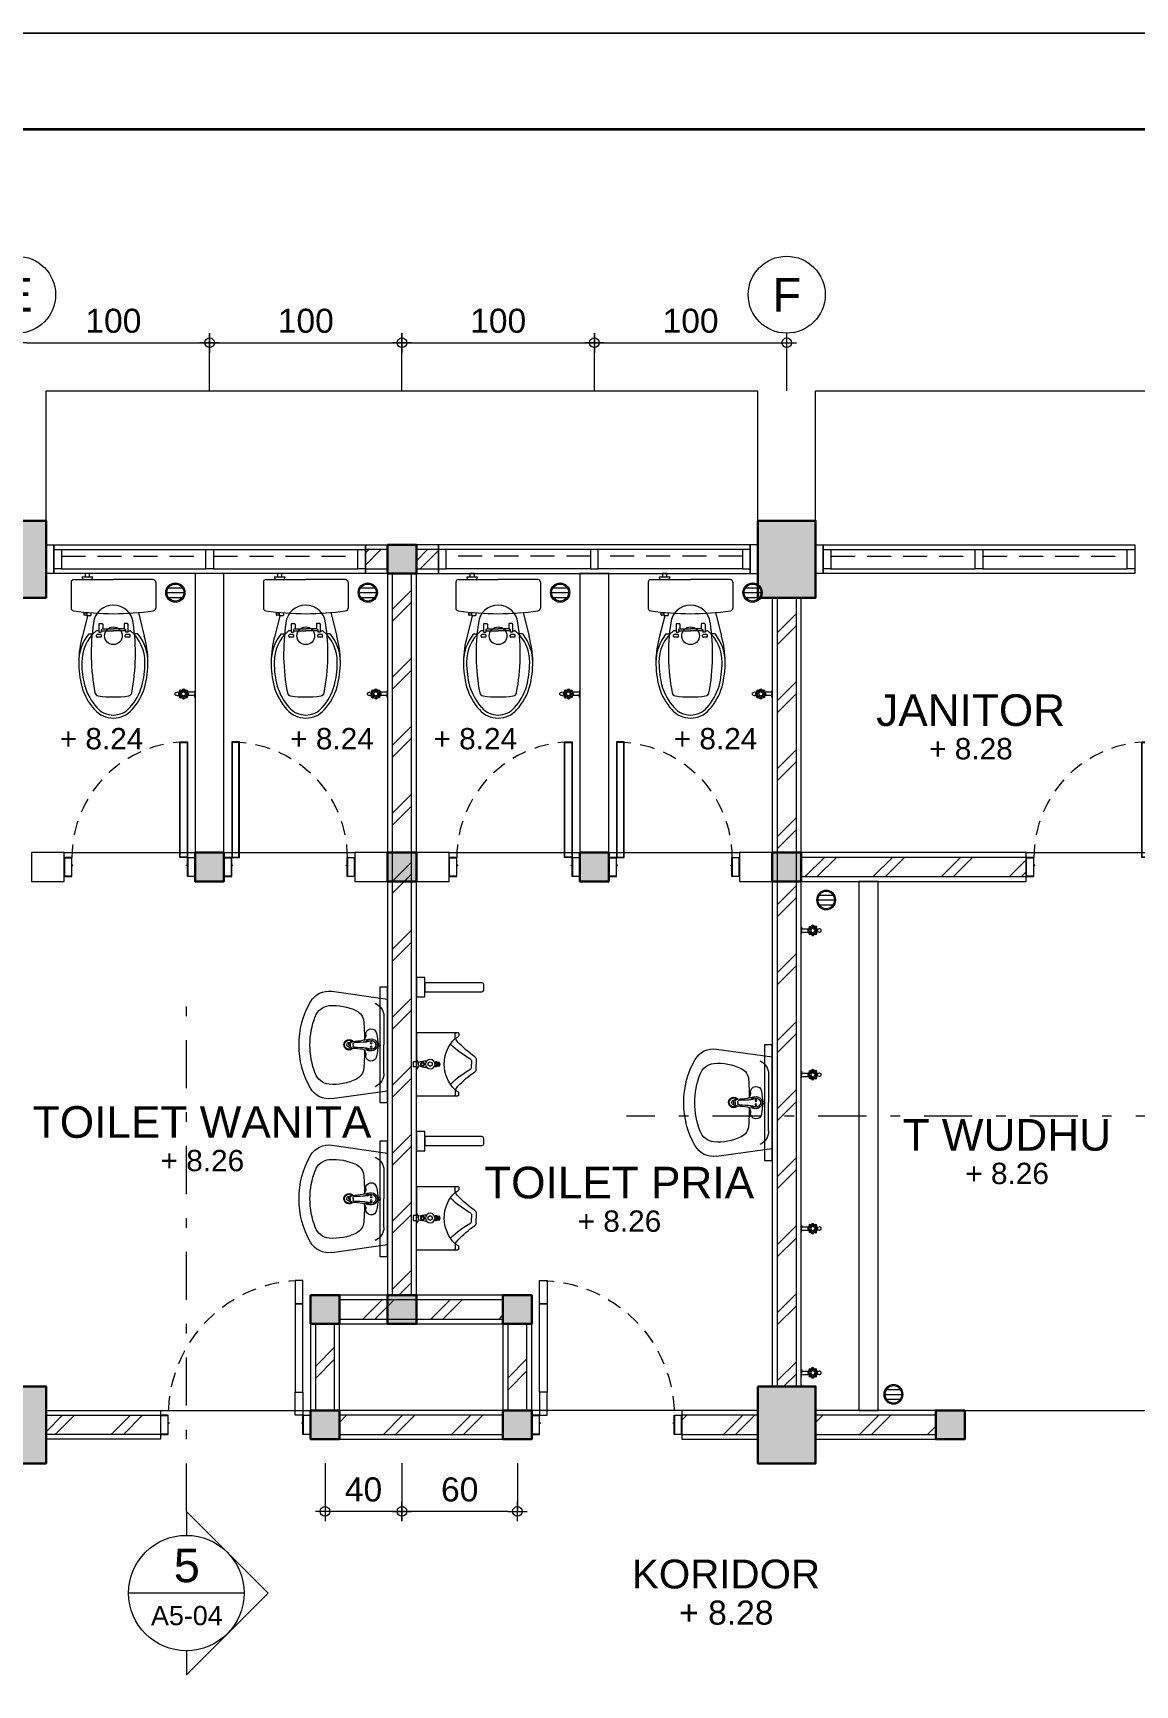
# Model space of a CAD drawing. Header units: millimetres. Extents: x -11 to 1625, y -267 to 180.
# Drawn here: x 1091.54 to 1102.99, y -9.17 to 8 of the extents above; entities that cross this region are included whole.
import ezdxf
from ezdxf.enums import TextEntityAlignment as Align

# ---------------------------------------------------------------- set-up
doc = ezdxf.new("R2010")
doc.units = ezdxf.units.MM
doc.linetypes.add('DASHDOT', pattern=[1, 0.5, -0.25, 0, -0.25])
doc.linetypes.add('HIDDEN', pattern=[0.375, 0.25, -0.125])
for name, color, linetype, lineweight in [('ars', 11, 'Continuous', 5), ('dinding', 5, 'Continuous', 15), ('GRS KOP', 1, 'Continuous', 35), ('KOLOM', 1, 'Continuous', 30), ('kop', 7, 'Continuous', 20), ('kus', 63, 'Continuous', 15), ('lan', 7, 'Continuous', 15), ('not', 7, 'Continuous', 20), ('SANITAIR', 4, 'Continuous', 5), ('sol kol', 8, 'Continuous', 0), ('u', 6, 'Continuous', 20)]:
    doc.layers.add(name, color=color, linetype=linetype, lineweight=lineweight)
doc.styles.add('BARU', font='complex.shx')
doc.styles.add('S', font='SIMPLEX', dxfattribs={"width": 1.1})
doc.styles.get("Standard").update_dxf_attribs({"font": 'ARIALUNI.TTF'})
doc.dimstyles.new('SK 50', dxfattribs={"dimtxt": 0.25, "dimasz": 0.1, "dimexe": 0, "dimexo": 0, "dimgap": 0.1, "dimtad": 1, "dimdec": 0, "dimlfac": 50, "dimzin": 12, "dimdsep": 46, "dimtxsty": 'Standard', "dimblk": 'BULAT', "dimcen": 0.1, "dimclrd": 256, "dimclre": 256, "dimclrt": 256, "dimadec": 0, "dimazin": 3, "dimtfac": 1, "dimtdec": 0, "dimtofl": 0, "dimtmove": 0, "dimatfit": 3, "dimldrblk": 'BULAT', "dimfxl": 0, "dimtolj": 1, "dimtzin": 0, "dimlwd": -1, "dimlwe": -1, "dimarcsym": 0})
pattern_1 = [(45, (1086.37156, -19.6204), (-0.353553, 0.353553), []), (45, (1086.49656, -19.6204), (-0.353553, 0.353553), [])]

# ---------------------------------------------------------------- blocks, each defined once
blk = doc.blocks.new('kop')
at = {"layer": 'GRS KOP'}
blk.add_lwpolyline([(1, 54), (83, 54), (83, 1), (1, 1)], close=True, dxfattribs=at)
at = {"layer": 'kop', "color": 7}
for p, q in [((84, 55), (0, 55)), ((0, 0), (84, 0))]:
    blk.add_line(p, q, dxfattribs=at)
at = {"layer": 'kop', "style": 'BARU', "flags": 4}
for p, height in [((73.8, 5.4), 0.35), ((80.303, 5.382), 0.25), ((73.8, 4.9), 0.35), ((80.303, 4.882), 0.25), ((73.8, 4.4), 0.35), ((80.303, 4.382), 0.25)]:
    blk.add_attdef('-', p, '', height=height, dxfattribs=at)
at = {"layer": 'kop', "flags": 4}
for tag, p in [('AR-00', (78.057, 2.648)), ('00', (81.238, 2.647))]:
    blk.add_attdef(tag, text='', height=0.35, dxfattribs=at).set_placement(p, align=Align.MIDDLE)
blk = doc.blocks.new('NAV')
blk.add_circle((0, -0.4), 0.4)
at = {"style": 'S', "width": 0.75, "flags": 4}
blk.add_attdef('AV', text='', height=0.3, dxfattribs=at).set_placement((0, -0.4), align=Align.MIDDLE)
blk = doc.blocks.new('BULAT')
for p, q in [((-1, 0), (1, 0)), ((0, -1), (0, 1))]:
    blk.add_line(p, q)
blk.add_circle((0, 0), 0.5)
blk = doc.blocks.new('*D132')
at = {"layer": 'Defpoints', "color": 0, "ltscale": 0.15}
for p in [(1095.372, -6.87), (1096.572, -6.87), (1095.372, -7.37)]:
    blk.add_point(p, dxfattribs=at)
at = {"layer": 'u', "ltscale": 0.15}
for p, q in [((1095.372, -6.87), (1095.372, -7.37)), ((1096.572, -6.87), (1096.572, -7.37)), ((1096.472, -7.37), (1095.472, -7.37))]:
    blk.add_line(p, q, dxfattribs=at)
at = {"layer": 'u', "ltscale": 0.15, "xscale": 0.1, "yscale": 0.1, "zscale": 0.1, "rotation": 180}
blk.add_blockref('BULAT', (1095.372, -7.37), dxfattribs=at)
at = {"layer": 'u', "ltscale": 0.15, "xscale": 0.1, "yscale": 0.1, "zscale": 0.1}
blk.add_blockref('BULAT', (1096.572, -7.37), dxfattribs=at)
at = {"layer": 'u', "ltscale": 0.15, "insert": (1095.972, -7.143), "char_height": 0.25, "attachment_point": 5}
blk.add_mtext('\\A1;60', dxfattribs=at)
blk = doc.blocks.new('*D133')
at = {"layer": 'Defpoints', "color": 0, "ltscale": 0.15}
for p in [(1094.572, -6.87), (1095.372, -6.87), (1094.572, -7.37)]:
    blk.add_point(p, dxfattribs=at)
at = {"layer": 'u', "ltscale": 0.15}
for p, q in [((1094.572, -6.87), (1094.572, -7.37)), ((1095.372, -6.87), (1095.372, -7.37)), ((1095.272, -7.37), (1094.672, -7.37))]:
    blk.add_line(p, q, dxfattribs=at)
at = {"layer": 'u', "ltscale": 0.15, "xscale": 0.1, "yscale": 0.1, "zscale": 0.1, "rotation": 180}
blk.add_blockref('BULAT', (1094.572, -7.37), dxfattribs=at)
at = {"layer": 'u', "ltscale": 0.15, "xscale": 0.1, "yscale": 0.1, "zscale": 0.1}
blk.add_blockref('BULAT', (1095.372, -7.37), dxfattribs=at)
at = {"layer": 'u', "ltscale": 0.15, "insert": (1094.972, -7.143), "char_height": 0.25, "attachment_point": 5}
blk.add_mtext('\\A1;40', dxfattribs=at)
blk = doc.blocks.new('*D134')
at = {"layer": 'Defpoints', "color": 0, "ltscale": 0.15}
for p in [(1099.372, 4.78), (1097.372, 4.28), (1099.372, 4.28)]:
    blk.add_point(p, dxfattribs=at)
at = {"layer": 'u', "ltscale": 0.15}
for p, q in [((1097.372, 4.28), (1097.372, 4.78)), ((1097.472, 4.78), (1099.272, 4.78)), ((1099.372, 4.28), (1099.372, 4.78))]:
    blk.add_line(p, q, dxfattribs=at)
at = {"layer": 'u', "ltscale": 0.15, "xscale": 0.1, "yscale": 0.1, "zscale": 0.1, "rotation": 180}
blk.add_blockref('BULAT', (1097.372, 4.78), dxfattribs=at)
at = {"layer": 'u', "ltscale": 0.15, "xscale": 0.1, "yscale": 0.1, "zscale": 0.1}
blk.add_blockref('BULAT', (1099.372, 4.78), dxfattribs=at)
at = {"layer": 'u', "ltscale": 0.15, "insert": (1098.372, 5.007), "char_height": 0.25, "attachment_point": 5}
blk.add_mtext('\\A1;100', dxfattribs=at)
blk = doc.blocks.new('*D135')
at = {"layer": 'Defpoints', "color": 0, "ltscale": 0.15}
for p in [(1097.372, 4.78), (1095.372, 4.28), (1097.372, 4.28)]:
    blk.add_point(p, dxfattribs=at)
at = {"layer": 'u', "ltscale": 0.15}
for p, q in [((1095.372, 4.28), (1095.372, 4.78)), ((1095.472, 4.78), (1097.272, 4.78)), ((1097.372, 4.28), (1097.372, 4.78))]:
    blk.add_line(p, q, dxfattribs=at)
at = {"layer": 'u', "ltscale": 0.15, "xscale": 0.1, "yscale": 0.1, "zscale": 0.1, "rotation": 180}
blk.add_blockref('BULAT', (1095.372, 4.78), dxfattribs=at)
at = {"layer": 'u', "ltscale": 0.15, "xscale": 0.1, "yscale": 0.1, "zscale": 0.1}
blk.add_blockref('BULAT', (1097.372, 4.78), dxfattribs=at)
at = {"layer": 'u', "ltscale": 0.15, "insert": (1096.372, 5.007), "char_height": 0.25, "attachment_point": 5}
blk.add_mtext('\\A1;100', dxfattribs=at)
blk = doc.blocks.new('*D136')
at = {"layer": 'Defpoints', "color": 0, "ltscale": 0.15}
for p in [(1095.372, 4.78), (1093.372, 4.28), (1095.372, 4.28)]:
    blk.add_point(p, dxfattribs=at)
at = {"layer": 'u', "ltscale": 0.15}
for p, q in [((1093.372, 4.28), (1093.372, 4.78)), ((1093.472, 4.78), (1095.272, 4.78)), ((1095.372, 4.28), (1095.372, 4.78))]:
    blk.add_line(p, q, dxfattribs=at)
at = {"layer": 'u', "ltscale": 0.15, "xscale": 0.1, "yscale": 0.1, "zscale": 0.1, "rotation": 180}
blk.add_blockref('BULAT', (1093.372, 4.78), dxfattribs=at)
at = {"layer": 'u', "ltscale": 0.15, "xscale": 0.1, "yscale": 0.1, "zscale": 0.1}
blk.add_blockref('BULAT', (1095.372, 4.78), dxfattribs=at)
at = {"layer": 'u', "ltscale": 0.15, "insert": (1094.372, 5.007), "char_height": 0.25, "attachment_point": 5}
blk.add_mtext('\\A1;100', dxfattribs=at)
blk = doc.blocks.new('*D137')
at = {"layer": 'Defpoints', "color": 0, "ltscale": 0.15}
for p in [(1093.372, 4.78), (1091.372, 4.28), (1093.372, 4.28)]:
    blk.add_point(p, dxfattribs=at)
at = {"layer": 'u', "ltscale": 0.15}
for p, q in [((1091.372, 4.28), (1091.372, 4.78)), ((1091.472, 4.78), (1093.272, 4.78)), ((1093.372, 4.28), (1093.372, 4.78))]:
    blk.add_line(p, q, dxfattribs=at)
at = {"layer": 'u', "ltscale": 0.15, "xscale": 0.1, "yscale": 0.1, "zscale": 0.1, "rotation": 180}
blk.add_blockref('BULAT', (1091.372, 4.78), dxfattribs=at)
at = {"layer": 'u', "ltscale": 0.15, "xscale": 0.1, "yscale": 0.1, "zscale": 0.1}
blk.add_blockref('BULAT', (1093.372, 4.78), dxfattribs=at)
at = {"layer": 'u', "ltscale": 0.15, "insert": (1092.372, 5.007), "char_height": 0.25, "attachment_point": 5}
blk.add_mtext('\\A1;100', dxfattribs=at)
blk = doc.blocks.new('KP')
at = {"layer": 'KOLOM'}
blk.add_lwpolyline([(0.075, -0.075), (-0.075, -0.075), (-0.075, 0.075), (0.075, 0.075), (0.075, -0.075)], dxfattribs=at)
blk = doc.blocks.new('washtafel L237 a')
for p, q in [((-0.2789, -0.2895), (-0.2378, 0)), ((-0.2378, 0), (0, 0)), ((0.2378, 0), (0, 0)), ((0.2789, -0.2895), (0.2378, 0)), ((-0.1485, -0.0191), (0, -0.0191)), ((0.1485, -0.0191), (0, -0.0191)), ((0, -0.1934), (-0.0071, -0.1934)), ((0, -0.2017), (-0.0067, -0.2017)), ((0, -0.1788), (-0.0059, -0.1788)), ((0, -0.1788), (0.0059, -0.1788)), ((0, -0.1934), (0.0071, -0.1934)), ((0, -0.2017), (0.0067, -0.2017))]:
    blk.add_line(p, q)
for centre, radius in [((-0.0111, -0.0848), 0.00488), ((0, -0.0432), 0.00695), ((0, -0.0432), 0.00529), ((0.0111, -0.0848), 0.00488)]:
    blk.add_circle(centre, radius)
for centre, radius, start, end in [((-0.1484, -0.0933), 0.0742, 90.06608, 157.50386), ((-0.0554, -0.0846), 0.0285, 98.13201, 275.81346), ((-0.0017, -0.3364), 0.2858, 89.66686, 101.6651), ((-0.0002, -0.0844), 0.0312, 89.69148, 225.35659), ((-0.0002, -0.0842), 0.0231, 89.5833, 212.81241), ((0.0017, -0.3364), 0.2858, 78.3349, 90.33314), ((0.0002, -0.0844), 0.0312, 314.64341, 90.30852), ((0.0002, -0.0842), 0.0231, 327.18759, 90.4167), ((0.0554, -0.0846), 0.0285, 264.18654, 81.86799), ((0.1484, -0.0933), 0.0742, 22.49614, 89.93392), ((0.0679, -0.2815), 0.2732, 154.05414, 184.62425), ((-0.1166, -0.1911), 0.0678, 92.54401, 154.459), ((0.0121, -2.1032), 1.9842, 91.19392, 93.80594), ((-0.0493, -0.1465), 0.0337, 40.11883, 95.45534), ((-0.528, -0.216), 0.5128, 2.56467, 13.89125), ((-0.0403, -0.1261), 0.0267, 4.63491, 46.93936), ((-0.0448, -0.113), 0.03, 5.69404, 32.81241), ((-0.6232, -0.1707), 0.6112, 359.80116, 5.69404), ((0.6232, -0.1707), 0.6112, 174.30596, 180.19884), ((0.0403, -0.1261), 0.0267, 133.06064, 175.36509), ((0.0448, -0.113), 0.03, 147.18759, 174.30596), ((0.528, -0.216), 0.5128, 166.10875, 177.43533), ((0.0493, -0.1465), 0.0337, 84.54466, 139.88117), ((-0.0121, -2.1032), 1.9842, 86.19406, 88.80608), ((0.1166, -0.1911), 0.0678, 25.541, 87.45599), ((-0.0679, -0.2815), 0.2732, 355.37575, 25.94586), ((0.0008, -0.1999), 0.0272, 129.5111, 54.46655), ((0.0009, -0.2), 0.0234, 136.87842, 48.81285), ((-0.0071, -0.1844), 0.009, 183.47511, 270), ((-0.0067, -0.1927), 0.009, 182.56467, 270), ((-0.0059, -0.1728), 0.006, 179.80116, 270), ((0.001, -0.1997), 0.0119, 184.49513, 2.42416), ((0.0059, -0.1728), 0.006, 270, 0.19884), ((0.0067, -0.1927), 0.009, 270, 357.43533), ((0.0071, -0.1844), 0.009, 270, 356.52489), ((-0.17, -0.3052), 0.11, 171.78601, 240.13946), ((-0.119, -0.2944), 0.0858, 186.0548, 250.1625), ((0.119, -0.2944), 0.0858, 289.8375, 353.9452), ((0.17, -0.3052), 0.11, 299.86054, 8.21399), ((-0.0032, -0.0174), 0.4426, 239.96311, 270.41712), ((-0.001, 0.0027), 0.4056, 248.72091, 270.13748), ((0.001, 0.0027), 0.4056, 269.86252, 291.27909), ((0.0032, -0.0174), 0.4426, 269.58288, 300.03689)]:
    blk.add_arc(centre, radius, start, end)
blk = doc.blocks.new('P 70')
at = {"linetype": 'HIDDEN', "ltscale": 0.3}
blk.add_lwpolyline([(-0.74, 0.1, -0.414214), (-0.04, 0.8, -1.303225)], format="xyb", dxfattribs=at)
for points in [[(-0.04, 0.8), (-0.08, 0.8), (-0.08, 0.68), (-0.04, 0.68)], [(-0.04, 0.68), (-0.08, 0.68), (-0.08, 0.22), (-0.04, 0.22)], [(-0.04, 0.1), (-0.08, 0.1), (-0.08, 0.22), (-0.04, 0.22)], [(-0.7351, 0.06), (-0.74, 0.06), (-0.74, 0.0615), (-0.74, 0.1), (-0.78, 0.1), (-0.78, 0), (-0.74, 0), (-0.74, 0.0565), (-0.7351, 0.0583)], [(-0.742, 0.002), (-0.778, 0.002), (-0.778, 0.098), (-0.742, 0.098)], [(-0.0449, 0.06), (-0.04, 0.06), (-0.04, 0.0615), (-0.04, 0.1), (0, 0.1), (0, 0), (-0.04, 0), (-0.04, 0.0565), (-0.0449, 0.0583)], [(-0.038, 0.002), (-0.002, 0.002), (-0.002, 0.098), (-0.038, 0.098)]]:
    blk.add_lwpolyline(points, close=True)
blk = doc.blocks.new('URINOIR ATAS')
for p, q in [((-0.027, 0.31), (0, 0.31)), ((-0.0198, 0.2864), (0, 0.2864)), ((0.027, 0.31), (0, 0.31)), ((0.0198, 0.2864), (0, 0.2864)), ((-0.165, 0), (-0.165, 0.2151)), ((-0.16, 0.2201), (-0.1473, 0.2201)), ((-0.1332, 0.2011), (-0.16, 0.2011)), ((-0.1332, 0.2011), (-0.143, 0.2176)), ((0.1332, 0.2011), (0.143, 0.2176)), ((0.1332, 0.2011), (0.16, 0.2011)), ((0.16, 0.2201), (0.1473, 0.2201)), ((0.165, 0), (0.165, 0.2151)), ((-0.0122, 0.1168), (0.0115, 0.1168)), ((-0.0113, 0.0974), (0.011, 0.0974)), ((-0.0112, 0.1072), (0.0111, 0.1072)), ((-0.0087, 0.112), (-0.0087, 0.1072)), ((-0.0075, 0.1132), (0.0078, 0.1132)), ((-0.0028, 0.1168), (-0.0028, 0.1132)), ((0.0026, 0.1168), (0.0026, 0.1132)), ((0.009, 0.112), (0.009, 0.1072)), ((-0.165, 0), (0, 0)), ((-0.009, 0.0103), (-0.0257, 0)), ((-0.0127, -0.0167), (-0.0127, 0)), ((-0.009, 0.0103), (0.0108, 0.0103)), ((0.165, 0), (0, 0)), ((0.0108, 0.0103), (0.0265, 0)), ((0.0127, 0), (0.0127, -0.0167)), ((0.0127, -0.0167), (-0.0127, -0.0167))]:
    blk.add_line(p, q)
for points in [[(-0.0111, 0.1072, 0.164804), (-0.0121, 0.1069, 0.105758), (-0.013, 0.1058, 0.068984), (-0.0136, 0.1043, 0.055178), (-0.0139, 0.1024, 0.055178), (-0.0137, 0.1004, 0.068984), (-0.0131, 0.0989, 0.105758), (-0.0122, 0.0977, 0.164804), (-0.0113, 0.0974, 0.164804), (-0.0103, 0.0977, 0.105758), (-0.0093, 0.0988, 0.068984), (-0.0088, 0.1003, 0.055178), (-0.0085, 0.1023, 0.055178), (-0.0087, 0.1043, 0.068984), (-0.0093, 0.1058, 0.105758), (-0.0102, 0.1069, 0.164804)], [(0, 0.0974, 0.070821), (0.0028, 0.0978, 0.082428), (0.005, 0.0988, 0.106823), (0.0065, 0.1005, 0.13413), (0.007, 0.1023, 0.13413), (0.0065, 0.1041, 0.106823), (0.005, 0.1058, 0.082428), (0.0028, 0.1069, 0.070821), (0, 0.1072, 0.070821), (-0.0028, 0.1069, 0.082428), (-0.005, 0.1058, 0.106823), (-0.0065, 0.1041, 0.13413), (-0.007, 0.1023, 0.13413), (-0.0065, 0.1005, 0.106823), (-0.005, 0.0988, 0.082428), (-0.0028, 0.0978, 0.070821)], [(0.0111, 0.1072, 0.164804), (0.0102, 0.1069, 0.105758), (0.0092, 0.1058, 0.068984), (0.0086, 0.1043, 0.055178), (0.0084, 0.1024, 0.055178), (0.0086, 0.1004, 0.068984), (0.0091, 0.0989, 0.105758), (0.0101, 0.0977, 0.164804), (0.011, 0.0974, 0.164804), (0.0119, 0.0977, 0.105758), (0.0129, 0.0988, 0.068984), (0.0135, 0.1003, 0.055178), (0.0137, 0.1023, 0.055178), (0.0135, 0.1043, 0.068984), (0.013, 0.1058, 0.105758), (0.012, 0.1069, 0.164804)]]:
    blk.add_lwpolyline(points, format="xyb", close=True)
blk.add_lwpolyline([(0.0065, 0.0614), (0.0126, 0.0719), (0.0065, 0.0824), (-0.0056, 0.0824), (-0.0117, 0.0719), (-0.0056, 0.0614)], close=True)
for centre, radius in [((0, 0.072), 0.025), ((0.0002, 0.032), 0.0106), ((0, 0.0319), 0.00723)]:
    blk.add_circle(centre, radius)
for centre, radius, start, end in [((-0.6138, 0.7181), 0.7085, 314.76544, 324.21792), ((-0.4765, 0.5364), 0.5177, 315.9836, 330.73363), ((-0.027, 0.2952), 0.0148, 90, 144.21792), ((-0.0198, 0.2805), 0.00593, 90, 150.73363), ((0.0198, 0.2805), 0.00593, 29.26637, 90), ((0.4765, 0.5364), 0.5177, 209.26637, 224.0164), ((0.027, 0.2952), 0.0148, 35.78208, 90), ((0.6138, 0.7181), 0.7085, 215.78208, 225.23456), ((-0.16, 0.2151), 0.005, 90, 180), ((-0.16, 0.1961), 0.005, 90, 180), ((-0.1473, 0.2151), 0.005, 30.58586, 90), ((-0.1513, 0.2563), 0.055, 287.36023, 311.4179), ((0.0012, 0.3316), 0.1873, 224.1477, 269.64221), ((-0.0012, 0.3316), 0.1873, 270.35779, 315.8523), ((0.1513, 0.2563), 0.055, 228.5821, 252.63977), ((0.1473, 0.2151), 0.005, 90, 149.41414), ((0.16, 0.2151), 0.005, 0, 90), ((0.16, 0.1961), 0.005, 0, 90), ((-0.0004, 0.1057), 0.0162, 43.01693, 136.98307), ((-0.0075, 0.112), 0.00119, 90, 180), ((0.0078, 0.112), 0.00119, 0, 90), ((0.1202, 0.0571), 0.1375, 181.34816, 199.92359), ((-0.1902, 0.0624), 0.2077, 345.47033, 357.66921)]:
    blk.add_arc(centre, radius, start, end)
blk = doc.blocks.new('P 60')
at = {"linetype": 'HIDDEN', "ltscale": 0.3}
blk.add_lwpolyline([(-0.64, 0.1, -0.414214), (-0.04, 0.7, -1.303225)], format="xyb", dxfattribs=at)
for points in [[(-0.04, 0.7), (-0.04, 0.1), (-0.08, 0.1), (-0.08, 0.7)], [(-0.042, 0.698), (-0.042, 0.102), (-0.078, 0.102), (-0.078, 0.698)], [(-0.6351, 0.06), (-0.64, 0.06), (-0.64, 0.0615), (-0.64, 0.1), (-0.68, 0.1), (-0.68, 0), (-0.64, 0), (-0.64, 0.0565), (-0.6351, 0.0583)], [(-0.642, 0.002), (-0.678, 0.002), (-0.678, 0.098), (-0.642, 0.098)], [(-0.0449, 0.06), (-0.04, 0.06), (-0.04, 0.0615), (-0.04, 0.1), (0, 0.1), (0, 0), (-0.04, 0), (-0.04, 0.0565), (-0.0449, 0.0583)], [(-0.038, 0.002), (-0.002, 0.002), (-0.002, 0.098), (-0.038, 0.098)]]:
    blk.add_lwpolyline(points, close=True)
blk = doc.blocks.new('KRAN ATAS')
for p, q in [((-0.0185, 0.0015), (-0.0185, 0)), ((-0.0185, 0), (0, 0)), ((-0.018, 0.002), (0, 0.002)), ((-0.0085, 0.006), (-0.0085, 0.0396)), ((0.018, 0.002), (0, 0.002)), ((0.0185, 0), (0, 0)), ((0.0085, 0.006), (0.0085, 0.0396)), ((0.0185, 0.0015), (0.0185, 0))]:
    blk.add_line(p, q)
for centre, radius, start, end in [((-0.0413, 0.0899), 0.0331, 343.1048, 7.2203), ((0, 0.0958), 0.00865, 90, 191.4881), ((-0.0001, 0.0803), 0.0057, 89.095, 165.324), ((0, 0.0958), 0.00865, 348.5119, 90), ((0.0001, 0.0803), 0.0057, 14.676, 90.905), ((0.0413, 0.0899), 0.0331, 172.7797, 196.8952), ((-0.0215, 0.0597), 0.0057, 92.509, 270.03428), ((-0.0203, 0.0597), 0.0057, 105.44997, 257.24072), ((-0.0001, 0.0602), 0.0223, 89.786, 270.21408), ((-0.0155, 0.075), 0.0057, 47.464, 224.6597), ((-0.0148, 0.0454), 0.0057, 142.579, 307.6346), ((-0.0147, 0.0741), 0.0057, 60.32073, 212.54146), ((-0.014, 0.0462), 0.0057, 154.49735, 295.72823), ((-0.018, 0.0015), 0.0005, 90, 180), ((-0.0001, 0.0604), 0.0162, 89.70943, 270.29489), ((-0.0125, 0.006), 0.004, 270, 0), ((-0.0001, 0.0602), 0.0102, 89.532, 270.46788), ((0.0004, 0.0397), 0.0057, 191.86, 266.0615), ((-0.0001, 0.0792), 0.0057, 89.095, 152.59378), ((0.0004, 0.0409), 0.0057, 205.96523, 266.0615), ((0.0001, 0.0792), 0.0057, 27.40622, 90.905), ((0.0001, 0.0602), 0.0223, 269.78592, 90.214), ((0.0001, 0.0604), 0.0162, 269.70511, 90.29057), ((0.0001, 0.0602), 0.0102, 269.53212, 90.468), ((-0.0004, 0.0397), 0.0057, 273.9385, 348.14), ((-0.0004, 0.0409), 0.0057, 273.9385, 334.03477), ((0.0125, 0.006), 0.004, 180, 270), ((0.0148, 0.0454), 0.0057, 232.3654, 37.421), ((0.014, 0.0462), 0.0057, 244.27177, 25.50265), ((0.0155, 0.075), 0.0057, 315.3403, 132.536), ((0.0147, 0.0741), 0.0057, 327.45854, 119.67927), ((0.018, 0.0015), 0.0005, 0, 90), ((0.0215, 0.0597), 0.0057, 269.96572, 87.491), ((0.0203, 0.0597), 0.0057, 282.75928, 74.55003)]:
    blk.add_arc(centre, radius, start, end)
blk = doc.blocks.new('CLOSET ATAS')
for p, q in [((0, 0.2065), (0, 0)), ((0.0135, 0.22), (0.1478, 0.22)), ((0.1715, 0.1302), (0.294, 0.161)), ((0.2661, 0.0755), (0.2661, 0.0876)), ((0.2825, 0.1254), (0.2825, 0.1065)), ((0.2956, 0.0878), (0.2884, 0.0878)), ((0, -0.2065), (0, 0)), ((0.2282, 0.0728), (0.2282, 0.0581)), ((0.2309, 0.0755), (0.2726, 0.0755)), ((0.2309, 0.0554), (0.2565, 0.0554)), ((0.2565, 0.0554), (0.2593, 0.0631)), ((0.2565, 0.0554), (0.2565, 0)), ((0.2565, -0.0554), (0.2565, 0)), ((0.2593, 0.0631), (0.2726, 0.0631)), ((0.2662, 0.0631), (0.2662, 0)), ((0.2662, -0.0631), (0.2662, 0)), ((0.2726, 0.0755), (0.2726, 0.0631)), ((0.2854, 0.0847), (0.2854, 0.0653)), ((0.2956, 0.0622), (0.2884, 0.0622)), ((0.2986, 0.0847), (0.2986, 0.0653)), ((0.2282, -0.0728), (0.2282, -0.0581)), ((0.2309, -0.0554), (0.2565, -0.0554)), ((0.2309, -0.0755), (0.2726, -0.0755)), ((0.2565, -0.0554), (0.2593, -0.0631)), ((0.2593, -0.0631), (0.2726, -0.0631)), ((0.2661, -0.0755), (0.2661, -0.0876)), ((0.2726, -0.0755), (0.2726, -0.0631)), ((0.2854, -0.0653), (0.2854, -0.0847)), ((0.2956, -0.0622), (0.2884, -0.0622)), ((0.2986, -0.0653), (0.2986, -0.0847)), ((-0.013, -0.1235), (-0.0311, -0.1235)), ((-0.0311, -0.1235), (-0.0311, -0.1465)), ((-0.0311, -0.1465), (-0.013, -0.1465)), ((-0.013, -0.1065), (-0.013, -0.1635)), ((0.1707, -0.1382), (0.185, -0.1382)), ((0.1726, -0.1163), (0.185, -0.1163)), ((0.1727, -0.1509), (0.1727, -0.1382)), ((0.1754, -0.1536), (0.1816, -0.1536)), ((0.1843, -0.1382), (0.1843, -0.1509)), ((0.1877, -0.1191), (0.1877, -0.1355)), ((0.1877, -0.1343), (0.294, -0.161)), ((0.2825, -0.1254), (0.2825, -0.1065)), ((0.2956, -0.0878), (0.2884, -0.0878)), ((0.0135, -0.22), (0.1478, -0.22))]:
    blk.add_line(p, q)
blk.add_circle((0.292, 0), 0.046)
for centre, radius, start, end in [((0.0135, 0.2065), 0.0135, 90, 180), ((0.1478, 0.205), 0.015, 8.08701, 90), ((-1.2701, 0.0035), 1.4471, 359.8599, 8.08701), ((0.4286, -0.0506), 0.2306, 89.48257, 128.74106), ((0.4306, -0.32), 0.5, 75.27892, 105.85155), ((0.2354, 0), 0.1034, 95.49361, 264.50639), ((0.3852, -0.9507), 1.0657, 79.04609, 98.61965), ((0.2711, 0.0876), 0.005, 138.74052, 180), ((0.4286, -0.0506), 0.2146, 89.48257, 138.74052), ((0.2875, 0.1254), 0.005, 128.74106, 180), ((0.2884, 0.0847), 0.00307, 90, 180), ((0.2956, 0.0847), 0.00307, 0, 90), ((0.4306, -0.32), 0.484, 75.27892, 90), ((0.4654, -0.1406), 0.3019, 48.53709, 73.13138), ((0.4654, -0.1406), 0.3179, 48.53709, 73.13138), ((0.5848, 0.0758), 0.02, 7.84587, 81.60377), ((0.59, 0), 0.13, 0, 48.65811), ((-1.2701, -0.0035), 1.4471, 351.91299, 0.1401), ((0.2309, 0.0728), 0.00271, 90, 180), ((0.2309, 0.0581), 0.00271, 180, 270), ((0.2884, 0.0653), 0.00307, 180, 270), ((0.2956, 0.0653), 0.00307, 270, 0), ((0.035, 0), 0.575, 352.15413, 7.84587), ((0.59, 0), 0.114, 0, 48.65811), ((0.59, 0), 0.114, 311.34189, 0), ((0.59, 0), 0.13, 311.34189, 0), ((0.2309, -0.0581), 0.00271, 90, 180), ((0.2309, -0.0728), 0.00271, 180, 270), ((0.2884, -0.0653), 0.00307, 90, 180), ((0.2884, -0.0847), 0.00307, 180, 270), ((0.2956, -0.0653), 0.00307, 0, 90), ((0.2956, -0.0847), 0.00307, 270, 0), ((0.4654, 0.1406), 0.3019, 286.86862, 311.46291), ((0.5848, -0.0758), 0.02, 278.39623, 352.15413), ((-0.0162, -0.1234), 0.0171, 24.41224, 79.38682), ((-0.0162, -0.1467), 0.0171, 280.61318, 335.58776), ((0.1754, -0.1509), 0.00271, 180, 270), ((0.1816, -0.1509), 0.00271, 270, 0), ((0.185, -0.1191), 0.00271, 0, 90), ((0.185, -0.1355), 0.00271, 270, 0), ((0.3853, 0.9483), 1.0633, 261.35799, 280.97627), ((0.2711, -0.0876), 0.005, 180, 221.25948), ((0.4286, 0.0506), 0.2146, 221.25948, 270.51743), ((0.2875, -0.1254), 0.005, 180, 231.25894), ((0.4286, 0.0506), 0.2306, 231.25894, 270.51743), ((0.4306, 0.32), 0.5, 254.14845, 284.72108), ((0.4306, 0.32), 0.484, 270, 284.72108), ((0.4654, 0.1406), 0.3179, 286.86862, 311.46291), ((0.0135, -0.2065), 0.0135, 180, 270), ((0.1478, -0.205), 0.015, 270, 351.91299)]:
    blk.add_arc(centre, radius, start, end)
blk = doc.blocks.new('*X6')
at = {"color": 0}
for p, q in [((18.491, 19.1926), (18.5795, 19.1926)), ((18.4987, 19.2176), (18.5717, 19.2176)), ((18.4987, 19.1676), (18.5717, 19.1676))]:
    blk.add_line(p, q, dxfattribs=at)
blk = doc.blocks.new('SFLOOR')
for radius in [0.05, 0.0442]:
    blk.add_circle((0, 0), radius)
blk.add_blockref('*X6', (-18.5352, -19.1926))
blk = doc.blocks.new('K1')
at = {"layer": 'KOLOM'}
blk.add_lwpolyline([(0.2, 0.15), (-0.2, 0.15), (-0.2, -0.15), (0.2, -0.15), (0.2, 0.15)], dxfattribs=at)
blk = doc.blocks.new('NOTASI RUANG')
at = {"layer": 'not'}
for height, p in [(0.26, (-0.011, 0.3)), (0.175, (-0.009, -0.017))]:
    blk.add_attdef('RUANG', text='', height=height, dxfattribs=at).set_placement(p, align=Align.MIDDLE_CENTER)
blk = doc.blocks.new('Npkn')
for p, q in [((0, 0.849), (0.849, 0)), ((0, 0.849), (0, 0.6)), ((0.6, 0), (-0.6, 0)), ((0, -0.849), (0.849, 0)), ((0, -0.6), (0, -0.849))]:
    blk.add_line(p, q)
blk.add_circle((0, 0), 0.6)
at = {"color": 5, "style": 'S', "width": 0.75, "flags": 4}
blk.add_attdef('NO', text='', height=0.3, dxfattribs=at).set_placement((0.005, 0.113), align=Align.CENTER)
at = {"style": 'S', "width": 0.75, "flags": 4}
blk.add_attdef('NOLBR', text='', height=0.2, dxfattribs=at).set_placement((0.005, -0.334), align=Align.CENTER)

msp = doc.modelspace()

# ---------------------------------------------------------------- hatches: boundary and pattern name
at = {"layer": 'ars'}
h = msp.add_hatch(dxfattribs=at)
h.set_pattern_fill('TEMBOK', color=256, scale=0.5)
h.set_pattern_definition([(45, (1093.81156, -16.9704), (-0.353553, 0.353553), []), (45, (1093.93656, -16.9704), (-0.353553, 0.353553), [])])
h.paths.add_polyline_path([(1095.2215565, 2.6295811), (1094.9915565, 2.6295811), (1094.9915565, 2.4295811), (1095.2215565, 2.4295811)])
h = msp.add_hatch(dxfattribs=at)
h.set_pattern_fill('TEMBOK', color=256, scale=0.5)
h.set_pattern_definition([(45, (1094.42156, -16.9704), (-0.353553, 0.353553), []), (45, (1094.54656, -16.9704), (-0.353553, 0.353553), [])])
h.paths.add_polyline_path([(1095.7515565, 2.6295811), (1095.5215565, 2.6295811), (1095.5215565, 2.4295811), (1095.7515565, 2.4295811)])
h = msp.add_hatch(dxfattribs=at)
h.set_pattern_fill('TEMBOK', color=256, scale=0.5)
h.set_pattern_definition(pattern_1)
h.paths.add_polyline_path([(1095.2715565, 2.3795811), (1095.2715565, -5.1204189), (1095.4715565, -5.1204189), (1095.4715565, 2.3795811)])
h = msp.add_hatch(dxfattribs=at)
h.set_pattern_fill('TEMBOK', color=256, scale=0.5)
h.set_pattern_definition(pattern_1)
h.paths.add_polyline_path([(1099.4715565, -6.0704189), (1099.4715565, 2.1295811), (1099.2715565, 2.1295811), (1099.2715565, -6.0704189)])
h = msp.add_hatch(dxfattribs=at)
h.set_pattern_fill('TEMBOK', color=256, scale=0.5)
h.set_pattern_definition(pattern_1)
h.paths.add_polyline_path([(1099.5215565, -0.7704189), (1101.8615565, -0.7704189), (1101.8615565, -0.5704189), (1099.5215565, -0.5704189)])
h = msp.add_hatch(dxfattribs=at)
h.set_pattern_fill('TEMBOK', color=256, scale=0.5)
h.set_pattern_definition(pattern_1)
h.paths.add_polyline_path([(1096.4215565, -5.1704189), (1094.7215565, -5.1704189), (1094.7215565, -5.3704189), (1096.4215565, -5.3704189)])
h = msp.add_hatch(dxfattribs=at)
h.set_pattern_fill('TEMBOK', color=256, scale=0.5)
h.set_pattern_definition(pattern_1)
h.paths.add_polyline_path([(1094.4715565, -5.4204189), (1094.4715565, -6.3204189), (1094.6715565, -6.3204189), (1094.6715565, -5.4204189)])
h = msp.add_hatch(dxfattribs=at)
h.set_pattern_fill('TEMBOK', color=256, scale=0.5)
h.set_pattern_definition(pattern_1)
h.paths.add_polyline_path([(1096.4715565, -5.4204189), (1096.4715565, -6.3204189), (1096.6715565, -6.3204189), (1096.6715565, -5.4204189)])
h = msp.add_hatch(dxfattribs=at)
h.set_pattern_fill('TEMBOK', color=256, scale=0.5)
h.set_pattern_definition(pattern_1)
h.paths.add_polyline_path([(1091.6715565, -6.3704189), (1092.8615565, -6.3704189), (1092.8615565, -6.5704189), (1091.6715565, -6.5704189)])
h = msp.add_hatch(dxfattribs=at)
h.set_pattern_fill('TEMBOK', color=256, scale=0.5)
h.set_pattern_definition(pattern_1)
h.paths.add_polyline_path([(1096.4215565, -6.3704189), (1094.7215565, -6.3704189), (1094.7215565, -6.5704189), (1096.4215565, -6.5704189)])
h = msp.add_hatch(dxfattribs=at)
h.set_pattern_fill('TEMBOK', color=256, scale=0.5)
h.set_pattern_definition(pattern_1)
h.paths.add_polyline_path([(1099.0715565, -6.3704189), (1098.2815565, -6.3704189), (1098.2815565, -6.5704189), (1099.0715565, -6.5704189)])
h = msp.add_hatch(dxfattribs=at)
h.set_pattern_fill('TEMBOK', color=256, scale=0.5)
h.set_pattern_definition(pattern_1)
h.paths.add_polyline_path([(1099.6715565, -6.5704189), (1100.9215565, -6.5704189), (1100.9215565, -6.3704189), (1099.6715565, -6.3704189)])
at = {"layer": 'sol kol'}
for points in [[(1091.0715565, 2.9295811), (1091.0715565, 2.1295811), (1091.6715565, 2.1295811), (1091.6715565, 2.9295811)], [(1099.0715565, 2.9295811), (1099.0715565, 2.1295811), (1099.6715565, 2.1295811), (1099.6715565, 2.9295811)], [(1095.2215565, 2.6795811), (1095.5215565, 2.6795811), (1095.5215565, 2.3795811), (1095.2215565, 2.3795811)], [(1093.2215565, -0.5204189), (1093.5215565, -0.5204189), (1093.5215565, -0.8204189), (1093.2215565, -0.8204189)], [(1095.2215565, -0.5204189), (1095.5215565, -0.5204189), (1095.5215565, -0.8204189), (1095.2215565, -0.8204189)], [(1097.2215565, -0.5204189), (1097.5215565, -0.5204189), (1097.5215565, -0.8204189), (1097.2215565, -0.8204189)], [(1099.2215565, -0.5204189), (1099.5215565, -0.5204189), (1099.5215565, -0.8204189), (1099.2215565, -0.8204189)], [(1094.4215565, -5.1204189), (1094.7215565, -5.1204189), (1094.7215565, -5.4204189), (1094.4215565, -5.4204189)], [(1095.2215565, -5.1204189), (1095.5215565, -5.1204189), (1095.5215565, -5.4204189), (1095.2215565, -5.4204189)], [(1096.4215565, -5.1204189), (1096.7215565, -5.1204189), (1096.7215565, -5.4204189), (1096.4215565, -5.4204189)], [(1091.0715565, -6.0704189), (1091.0715565, -6.8704189), (1091.6715565, -6.8704189), (1091.6715565, -6.0704189)], [(1099.0715565, -6.0704189), (1099.0715565, -6.8704189), (1099.6715565, -6.8704189), (1099.6715565, -6.0704189)], [(1094.4215565, -6.3204189), (1094.7215565, -6.3204189), (1094.7215565, -6.6204189), (1094.4215565, -6.6204189)], [(1096.4215565, -6.3204189), (1096.7215565, -6.3204189), (1096.7215565, -6.6204189), (1096.4215565, -6.6204189)], [(1101.2215565, -6.3204189), (1100.9215565, -6.3204189), (1100.9215565, -6.6204189), (1101.2215565, -6.6204189)]]:
    msp.add_hatch(color=256, dxfattribs=at).paths.add_polyline_path(points)

# ---------------------------------------------------------------- linework, layer by layer
at = {"layer": 'ars'}
for points in [[(1095.2215565, 2.6295811), (1094.9915565, 2.6295811), (1094.9915565, 2.4295811), (1095.2215565, 2.4295811)], [(1095.7515565, 2.6295811), (1095.5215565, 2.6295811), (1095.5215565, 2.4295811), (1095.7515565, 2.4295811)], [(1095.2715565, 2.3795811), (1095.2715565, -5.1204189), (1095.4715565, -5.1204189), (1095.4715565, 2.3795811)], [(1099.4715565, -6.0704189), (1099.4715565, 2.1295811), (1099.2715565, 2.1295811), (1099.2715565, -6.0704189)], [(1099.5215565, -0.7704189), (1101.8615565, -0.7704189), (1101.8615565, -0.5704189), (1099.5215565, -0.5704189)], [(1095.6084329, -2.0204189), (1095.6084329, -1.8204189), (1095.5215565, -1.8204189), (1095.5215565, -2.0204189)], [(1095.6084329, -3.6204189), (1095.6084329, -3.4204189), (1095.5215565, -3.4204189), (1095.5215565, -3.6204189)], [(1096.4215565, -5.1704189), (1094.7215565, -5.1704189), (1094.7215565, -5.3704189), (1096.4215565, -5.3704189)], [(1094.4715565, -5.4204189), (1094.4715565, -6.3204189), (1094.6715565, -6.3204189), (1094.6715565, -5.4204189)], [(1096.4715565, -5.4204189), (1096.4715565, -6.3204189), (1096.6715565, -6.3204189), (1096.6715565, -5.4204189)], [(1091.6715565, -6.3704189), (1092.8615565, -6.3704189), (1092.8615565, -6.5704189), (1091.6715565, -6.5704189)], [(1096.4215565, -6.3704189), (1094.7215565, -6.3704189), (1094.7215565, -6.5704189), (1096.4215565, -6.5704189)], [(1099.0715565, -6.3704189), (1098.2815565, -6.3704189), (1098.2815565, -6.5704189), (1099.0715565, -6.5704189)], [(1099.6715565, -6.5704189), (1100.9215565, -6.5704189), (1100.9215565, -6.3704189), (1099.6715565, -6.3704189)]]:
    msp.add_lwpolyline(points, close=True, dxfattribs=at)
at = {"layer": 'dinding'}
for points in [[(1091.6715565, 2.6795811), (1091.7515565, 2.6795811), (1091.7515565, 2.3795811), (1091.6715565, 2.3795811)], [(1094.9915565, 2.6795811), (1095.2215565, 2.6795811), (1095.2215565, 2.3795811), (1094.9915565, 2.3795811)], [(1095.7515565, 2.6795811), (1095.5215565, 2.6795811), (1095.5215565, 2.3795811), (1095.7515565, 2.3795811)], [(1099.0715565, 2.6795811), (1098.9915565, 2.6795811), (1098.9915565, 2.3795811), (1099.0715565, 2.3795811)], [(1099.6715565, 2.6795811), (1099.7515565, 2.6795811), (1099.7515565, 2.3795811), (1099.6715565, 2.3795811)], [(1093.2215565, 2.3795811), (1093.2215565, -0.5204189), (1093.5215565, -0.5204189), (1093.5215565, 2.3795811)], [(1095.2215565, 2.3795811), (1095.2215565, -5.1204189), (1095.5215565, -5.1204189), (1095.5215565, 2.3795811)], [(1097.2215565, 2.3795811), (1097.2215565, -0.5204189), (1097.5215565, -0.5204189), (1097.5215565, 2.3795811)], [(1099.5215565, -6.0704189), (1099.5215565, 2.1295811), (1099.2215565, 2.1295811), (1099.2215565, -6.0704189)], [(1091.8615565, -0.5204189), (1091.5215565, -0.5204189), (1091.5215565, -0.8204189), (1091.8615565, -0.8204189)], [(1095.2215565, -0.5204189), (1094.8815565, -0.5204189), (1094.8815565, -0.8204189), (1095.2215565, -0.8204189)], [(1095.8615565, -0.5204189), (1095.5215565, -0.5204189), (1095.5215565, -0.8204189), (1095.8615565, -0.8204189)], [(1099.2215565, -0.5204189), (1098.8815565, -0.5204189), (1098.8815565, -0.8204189), (1099.2215565, -0.8204189)], [(1099.5215565, -0.8204189), (1101.8615565, -0.8204189), (1101.8615565, -0.5204189), (1099.5215565, -0.5204189)], [(1100.1215565, -0.8204189), (1100.1215565, -6.3204189), (1100.3215565, -6.3204189), (1100.3215565, -0.8204189), (1100.2170751, -0.8204189)], [(1096.4215565, -5.1204189), (1094.7215565, -5.1204189), (1094.7215565, -5.4204189), (1096.4215565, -5.4204189)], [(1094.4215565, -5.4204189), (1094.4215565, -6.3204189), (1094.7215565, -6.3204189), (1094.7215565, -5.4204189)], [(1096.4215565, -5.4204189), (1096.4215565, -6.3204189), (1096.7215565, -6.3204189), (1096.7215565, -5.4204189)], [(1091.6715565, -6.3204189), (1092.8615565, -6.3204189), (1092.8615565, -6.6204189), (1091.6715565, -6.6204189)], [(1096.4215565, -6.3204189), (1094.7215565, -6.3204189), (1094.7215565, -6.6204189), (1096.4215565, -6.6204189)], [(1099.0715565, -6.3204189), (1098.2815565, -6.3204189), (1098.2815565, -6.6204189), (1099.0715565, -6.6204189)], [(1099.6715565, -6.6204189), (1100.9215565, -6.6204189), (1100.9215565, -6.3204189), (1099.6715565, -6.3204189)]]:
    msp.add_lwpolyline(points, close=True, dxfattribs=at)
at = {"layer": 'kus'}
for p, q in [((1091.8315565, 2.6295811), (1093.3315565, 2.6295811)), ((1093.4115565, 2.6295811), (1094.9115565, 2.6295811)), ((1097.3315565, 2.6295811), (1095.8315565, 2.6295811)), ((1098.9115565, 2.6295811), (1097.4115565, 2.6295811)), ((1099.8315565, 2.6295811), (1101.3315565, 2.6295811)), ((1101.4115565, 2.6295811), (1102.9115565, 2.6295811)), ((1091.8315565, 2.4295811), (1093.3315565, 2.4295811)), ((1093.4115565, 2.4295811), (1094.9115565, 2.4295811)), ((1097.3315565, 2.4295811), (1095.8315565, 2.4295811)), ((1098.9115565, 2.4295811), (1097.4115565, 2.4295811)), ((1099.8315565, 2.4295811), (1101.3315565, 2.4295811)), ((1101.4115565, 2.4295811), (1102.9115565, 2.4295811))]:
    msp.add_line(p, q, dxfattribs=at)
at = {"layer": 'kus', "linetype": 'HIDDEN'}
for p, q in [((1091.8315565, 2.5595811), (1093.3315565, 2.5595811)), ((1093.4115565, 2.5595811), (1094.9115565, 2.5595811)), ((1097.3315565, 2.5595811), (1095.8315565, 2.5595811)), ((1098.9115565, 2.5595811), (1097.4115565, 2.5595811)), ((1099.8315565, 2.5595811), (1101.3315565, 2.5595811)), ((1101.4115565, 2.5595811), (1102.9115565, 2.5595811))]:
    msp.add_line(p, q, dxfattribs=at)
at = {"layer": 'kus'}
for points in [[(1091.7515565, 2.6295811), (1091.8315565, 2.6295811), (1091.8315565, 2.4295811), (1091.7515565, 2.4295811)], [(1093.3315565, 2.6295811), (1093.4115565, 2.6295811), (1093.4115565, 2.4295811), (1093.3315565, 2.4295811)], [(1094.9115565, 2.6295811), (1094.9915565, 2.6295811), (1094.9915565, 2.4295811), (1094.9115565, 2.4295811)], [(1095.8315565, 2.6295811), (1095.7515565, 2.6295811), (1095.7515565, 2.4295811), (1095.8315565, 2.4295811)], [(1097.4115565, 2.6295811), (1097.3315565, 2.6295811), (1097.3315565, 2.4295811), (1097.4115565, 2.4295811)], [(1098.9915565, 2.6295811), (1098.9115565, 2.6295811), (1098.9115565, 2.4295811), (1098.9915565, 2.4295811)], [(1099.7515565, 2.6295811), (1099.8315565, 2.6295811), (1099.8315565, 2.4295811), (1099.7515565, 2.4295811)], [(1101.3315565, 2.6295811), (1101.4115565, 2.6295811), (1101.4115565, 2.4295811), (1101.3315565, 2.4295811)], [(1102.9115565, 2.6295811), (1102.9915565, 2.6295811), (1102.9915565, 2.4295811), (1102.9115565, 2.4295811)]]:
    msp.add_lwpolyline(points, close=True, dxfattribs=at)
at = {"layer": 'lan'}
for p, q in [((1091.6715565, 4.2795811), (1099.0715565, 4.2795811)), ((1091.6715565, 2.9295811), (1091.6715565, 4.2795811)), ((1099.0715565, 2.9295811), (1099.0715565, 4.2795811)), ((1099.6715565, 2.9295811), (1099.6715565, 4.2795811)), ((1099.6715565, 4.2795811), (1103.5215565, 4.2795811)), ((1091.8615565, -0.5204189), (1093.2215565, -0.5204189)), ((1093.5215565, -0.5204189), (1094.8815565, -0.5204189)), ((1095.8615565, -0.5204189), (1097.2215565, -0.5204189)), ((1097.5215565, -0.5204189), (1098.8815565, -0.5204189)), ((1101.8615565, -0.5204189), (1103.2215565, -0.5204189)), ((1092.8615565, -6.3204189), (1094.4215565, -6.3204189)), ((1098.2815565, -6.3204189), (1096.7215565, -6.3204189)), ((1101.2215565, -6.3204189), (1103.2215565, -6.3204189))]:
    msp.add_line(p, q, dxfattribs=at)
for points in [[(1091.7515565, 2.6795811), (1094.9915565, 2.6795811), (1094.9915565, 2.3795811), (1091.7515565, 2.3795811)], [(1098.9915565, 2.6795811), (1095.7515565, 2.6795811), (1095.7515565, 2.3795811), (1098.9915565, 2.3795811)], [(1099.7515565, 2.6795811), (1102.9915565, 2.6795811), (1102.9915565, 2.3795811), (1099.7515565, 2.3795811)]]:
    msp.add_lwpolyline(points, close=True, dxfattribs=at)
at = {"layer": 'not', "linetype": 'DASHDOT'}
for p, q in [((1093.1306906, -7.3704189), (1093.1306906, -2.0656235)), ((1104.5993466, -3.2609363), (1097.7066416, -3.2609363))]:
    msp.add_line(p, q, dxfattribs=at)
at = {"layer": 'SANITAIR'}
for points in [[(1096.2215565, -1.8913225, 0.3879768636), (1096.2027768, -1.8735892), (1095.6084329, -1.8735892), (1095.6084329, -1.9672485), (1096.2027768, -1.9672485, 0.3879768636), (1096.2215565, -1.9495152, 0.0369417694)], [(1096.2215565, -3.4913225, 0.3879768636), (1096.2027768, -3.4735892), (1095.6084329, -3.4735892), (1095.6084329, -3.5672485), (1096.2027768, -3.5672485, 0.3879768636), (1096.2215565, -3.5495152, 0.0369417694)]]:
    msp.add_lwpolyline(points, format="xyb", close=True, dxfattribs=at)
for points in [[(1095.2215565, -1.9204189), (1095.1415565, -1.9204189), (1095.1415565, -3.1204189), (1095.2215565, -3.1204189)], [(1099.2215565, -2.5204189), (1099.1415565, -2.5204189), (1099.1415565, -3.7204189), (1099.2215565, -3.7204189)], [(1095.2215565, -3.5204189), (1095.1415565, -3.5204189), (1095.1415565, -4.7204189), (1095.2215565, -4.7204189)]]:
    msp.add_lwpolyline(points, close=True, dxfattribs=at)

# ---------------------------------------------------------------- block references
ref = msp.add_blockref('NOTASI RUANG', (1101.2975122, 0.5815193), dxfattribs=dict(xscale=1.264792453639075, yscale=1.264792453639075, zscale=1.264792453639075))
ref.add_attrib('RUANG', '+ 8.28', dxfattribs={"layer": 'not', "height": 0.22157254}).set_placement((1101.2865481, 0.5596892), align=Align.MIDDLE_CENTER)
ref.add_attrib('RUANG', 'JANITOR', dxfattribs={"layer": 'not', "height": 0.32863547}).set_placement((1101.2833806, 0.9606881), align=Align.MIDDLE_CENTER)
ref = msp.add_blockref('NOTASI RUANG', (1092.2597222, 0.6857833), dxfattribs=dict(xscale=1.264792453639075, yscale=1.264792453639075, zscale=1.264792453639075))
ref.add_attrib('RUANG', '+ 8.24', dxfattribs={"layer": 'not', "height": 0.22157254}).set_placement((1092.2487581, 0.6639533), align=Align.MIDDLE_CENTER)
ref = msp.add_blockref('NOTASI RUANG', (1094.6554381, 0.6857833), dxfattribs=dict(xscale=1.264792453639075, yscale=1.264792453639075, zscale=1.264792453639075))
ref.add_attrib('RUANG', '+ 8.24', dxfattribs={"layer": 'not', "height": 0.22157254}).set_placement((1094.644474, 0.6639533), align=Align.MIDDLE_CENTER)
ref = msp.add_blockref('NOTASI RUANG', (1096.1454377, 0.6857833), dxfattribs=dict(xscale=1.264792453639075, yscale=1.264792453639075, zscale=1.264792453639075))
ref.add_attrib('RUANG', '+ 8.24', dxfattribs={"layer": 'not', "height": 0.22157254}).set_placement((1096.1344736, 0.6639533), align=Align.MIDDLE_CENTER)
ref = msp.add_blockref('NOTASI RUANG', (1098.6424417, 0.6857833), dxfattribs=dict(xscale=1.264792453639075, yscale=1.264792453639075, zscale=1.264792453639075))
ref.add_attrib('RUANG', '+ 8.24', dxfattribs={"layer": 'not', "height": 0.22157254}).set_placement((1098.6314776, 0.6639533), align=Align.MIDDLE_CENTER)
ref = msp.add_blockref('NOTASI RUANG', (1093.3080124, -3.7005496), dxfattribs=dict(xscale=1.264792453639075, yscale=1.264792453639075, zscale=1.264792453639075))
ref.add_attrib('RUANG', '+ 8.26', dxfattribs={"layer": 'not', "height": 0.22157254}).set_placement((1093.2970483, -3.7223796), align=Align.MIDDLE_CENTER)
ref.add_attrib('RUANG', 'TOILET WANITA', dxfattribs={"layer": 'not', "height": 0.328635472}).set_placement((1093.2938807, -3.3213807), align=Align.MIDDLE_CENTER)
ref = msp.add_blockref('NOTASI RUANG', (1101.6734854, -3.8341651), dxfattribs=dict(xscale=1.264792453639075, yscale=1.264792453639075, zscale=1.264792453639075))
ref.add_attrib('RUANG', '+ 8.26', dxfattribs={"layer": 'not', "height": 0.22157254}).set_placement((1101.6625213, -3.8559951), align=Align.MIDDLE_CENTER)
ref.add_attrib('RUANG', 'T WUDHU', dxfattribs={"layer": 'not', "height": 0.32863547}).set_placement((1101.6593538, -3.4549962), align=Align.MIDDLE_CENTER)
ref = msp.add_blockref('NOTASI RUANG', (1097.6435612, -4.3301076), dxfattribs=dict(xscale=1.264792453639075, yscale=1.264792453639075, zscale=1.264792453639075))
ref.add_attrib('RUANG', '+ 8.26', dxfattribs={"layer": 'not', "height": 0.22157254}).set_placement((1097.6325971, -4.3519376), align=Align.MIDDLE_CENTER)
ref.add_attrib('RUANG', 'TOILET PRIA', dxfattribs={"layer": 'not', "height": 0.328635472}).set_placement((1097.6294295, -3.9509387), align=Align.MIDDLE_CENTER)
ref = msp.add_blockref('NOTASI RUANG', (1098.754662, -8.4001045), dxfattribs=dict(xscale=1.264792453639075, yscale=1.264792453639075, zscale=1.264792453639075))
ref.add_attrib('RUANG', '+ 8.28', dxfattribs={"layer": 'not', "height": 0.25}).set_placement((1098.7436979, -8.4219345), align=Align.MIDDLE_CENTER)
ref.add_attrib('RUANG', 'KORIDOR', dxfattribs={"layer": 'not', "height": 0.3}).set_placement((1098.7405304, -8.0209356), align=Align.MIDDLE_CENTER)
at = {"layer": 'KOLOM', "yscale": 2, "zscale": 2}
for name, p, xscale, rotation in [('K1', (1091.3715565, 2.5295811), 2, 90), ('K1', (1099.3715565, 2.5295811), 2, 90), ('KP', (1095.3715565, 2.5295811), 2, 180), ('KP', (1093.3715565, -0.6704189), 2, 180), ('KP', (1095.3715565, -0.6704189), 2, 180), ('KP', (1097.3715565, -0.6704189), 2, 180), ('KP', (1099.3715565, -0.6704189), 2, 180), ('KP', (1094.5715565, -5.2704189), 2, 180), ('KP', (1095.3715565, -5.2704189), 2, 180), ('KP', (1096.5715565, -5.2704189), 2, 180), ('K1', (1091.3715565, -6.4704189), 2, 90), ('K1', (1099.3715565, -6.4704189), 2, 90), ('KP', (1094.5715565, -6.4704189), 2, 180), ('KP', (1096.5715565, -6.4704189), 2, 180), ('KP', (1101.0715565, -6.4704189), -2, 180)]:
    msp.add_blockref(name, p, dxfattribs=dict(at, xscale=xscale, rotation=rotation))
at = {"layer": 'kop'}
for p in [(1079.214162, 7.9999999), (1079.214162, -47.0000001)]:
    msp.add_blockref('kop', p, dxfattribs=at)
at = {"layer": 'kus', "yscale": 2, "zscale": 2}
for name, p, xscale in [('P 60', (1093.2215565, -0.7704189), 2), ('P 60', (1093.5215565, -0.7704189), -2), ('P 60', (1097.2215565, -0.7704189), 2), ('P 60', (1097.5215565, -0.7704189), -2), ('P 60', (1103.2215565, -0.7704189), 2), ('P 70', (1094.4215565, -6.5704189), 2), ('P 70', (1096.7215565, -6.5704189), -2)]:
    msp.add_blockref(name, p, dxfattribs=dict(at, xscale=xscale))
at = {"layer": 'not'}
ref = msp.add_blockref('NAV', (1091.3715565, 5.6795811), dxfattribs=at)
ref.add_attrib('AV', 'E', dxfattribs={"layer": '0', "height": 0.35, "flags": 4}).set_placement((1091.3715565, 5.2795811), align=Align.MIDDLE)
ref = msp.add_blockref('NAV', (1099.3715565, 5.6795811), dxfattribs=at)
ref.add_attrib('AV', 'F', dxfattribs={"layer": '0', "height": 0.35, "flags": 4}).set_placement((1099.3715565, 5.2795811), align=Align.MIDDLE)
ref = msp.add_blockref('Npkn', (1093.1306906, -8.218947), dxfattribs=at)
ref.add_attrib('NO', '5', dxfattribs={"layer": '0', "height": 0.35, "flags": 4}).set_placement((1093.1354562, -8.1060444), align=Align.CENTER)
ref.add_attrib('NOLBR', 'A5-04', dxfattribs={"layer": '0', "height": 0.2, "flags": 4}).set_placement((1093.1354562, -8.5531847), align=Align.CENTER)
at = {"layer": 'SANITAIR', "yscale": 2, "zscale": 2}
for name, p, xscale, rotation in [('CLOSET ATAS', (1092.3715565, 2.3174414), 2, 270), ('CLOSET ATAS', (1094.3715565, 2.3174414), 2, 270), ('CLOSET ATAS', (1096.3715565, 2.3174414), 2, 270), ('CLOSET ATAS', (1098.3715565, 2.3174414), 2, 270), ('KRAN ATAS', (1093.2215565, 1.128794), -2, 90), ('KRAN ATAS', (1095.2215565, 1.128794), -2, 90), ('KRAN ATAS', (1097.2215565, 1.128794), -2, 90), ('KRAN ATAS', (1099.2215565, 1.128794), -2, 90), ('SFLOOR', (1099.7821958, -1.0130526), -2, 180), ('KRAN ATAS', (1099.5215565, -1.3297777), 2, 270), ('washtafel L237 a', (1095.2215565, -2.5204189), -2, 270), ('URINOIR ATAS', (1095.5215565, -2.7204189), -2, 270), ('washtafel L237 a', (1099.2215565, -3.1204189), -2, 270), ('KRAN ATAS', (1099.5215565, -2.8297777), 2, 270), ('washtafel L237 a', (1095.2215565, -4.1204189), -2, 270), ('URINOIR ATAS', (1095.5215565, -4.3204189), -2, 270), ('KRAN ATAS', (1099.5215565, -4.4297777), 2, 270), ('KRAN ATAS', (1099.5215565, -5.9297777), 2, 270), ('SFLOOR', (1100.4806243, -6.153119), -2, 180)]:
    msp.add_blockref(name, p, dxfattribs=dict(at, xscale=xscale, rotation=rotation))
at = {"layer": 'SANITAIR', "xscale": 2, "yscale": 2, "zscale": 2}
for p in [(1093.0163292, 2.1824593), (1095.0163292, 2.1824593), (1097.0163292, 2.1824593), (1099.0163292, 2.1824593)]:
    msp.add_blockref('SFLOOR', p, dxfattribs=at)

# ---------------------------------------------------------------- dimensions: what is measured, and where the dimension line sits
at = {"layer": 'u', "ltscale": 0.15}
for base, p1, p2, picture, middle in [((1093.3715565, 4.7795811), (1091.3715565, 4.2795811), (1093.3715565, 4.2795811), '*D137', (1092.3715565, 4.7795811)), ((1095.3715565, 4.7795811), (1093.3715565, 4.2795811), (1095.3715565, 4.2795811), '*D136', (1094.3715565, 4.7795811)), ((1097.3715565, 4.7795811), (1095.3715565, 4.2795811), (1097.3715565, 4.2795811), '*D135', (1096.3715565, 4.7795811)), ((1099.3715565, 4.7795811), (1097.3715565, 4.2795811), (1099.3715565, 4.2795811), '*D134', (1098.3715565, 4.7795811))]:
    dim = msp.add_linear_dim(base=base, p1=p1, p2=p2, dimstyle='SK 50', dxfattribs=at)
    dim.commit()
    dim.dimension.update_dxf_attribs({"geometry": picture, "text_midpoint": middle, "dimtype": 160})
for base, p1, p2, picture, middle in [((1094.5715565, -7.3704189), (1095.3715565, -6.8704189), (1094.5715565, -6.8704189), '*D133', (1094.9715565, -7.3704189)), ((1095.3715565, -7.3704189), (1096.5715565, -6.8704189), (1095.3715565, -6.8704189), '*D132', (1095.9715565, -7.3704189))]:
    dim = msp.add_linear_dim(base=base, p1=p1, p2=p2, angle=180, dimstyle='SK 50', dxfattribs=at)
    dim.commit()
    dim.dimension.update_dxf_attribs({"geometry": picture, "text_midpoint": middle, "dimtype": 160})

doc.saveas('drawing.dxf')
